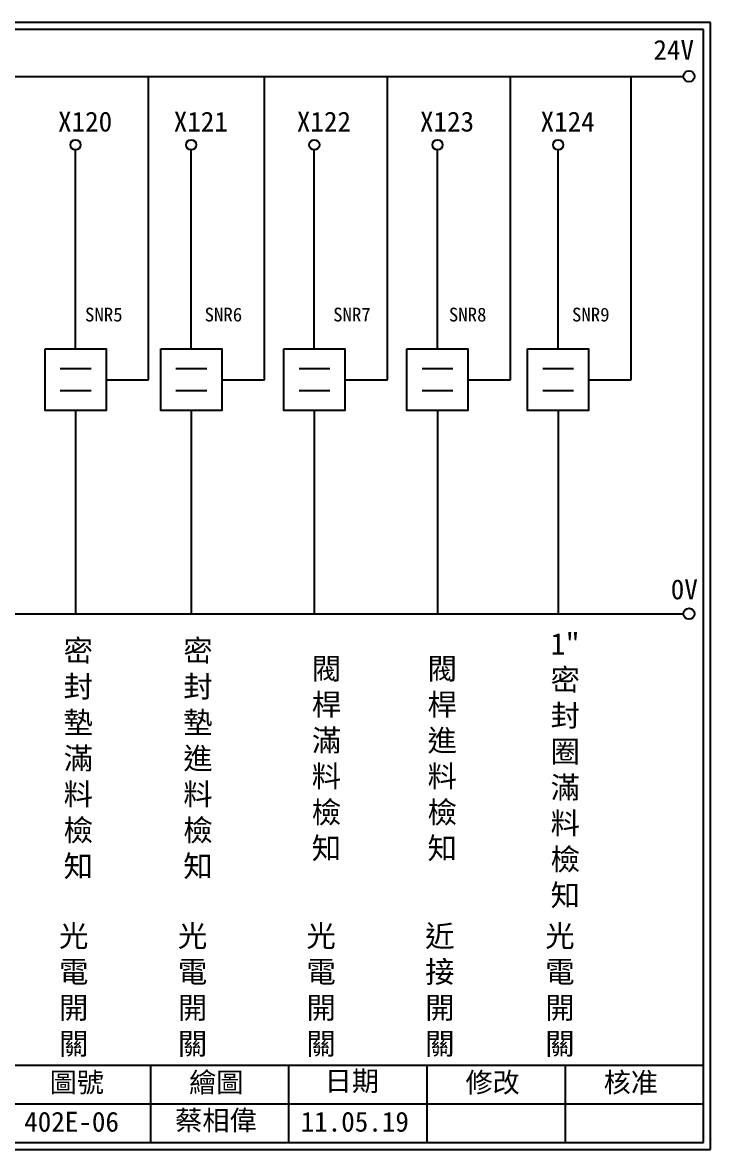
# Model space of a CAD drawing. Extents: x 325 to 612, y 3 to 207.
# Drawn here: x 487.9 to 612.3, y 3 to 207 of the extents above; entities that cross this region are included whole.
import ezdxf

# ---------------------------------------------------------------- set-up
doc = ezdxf.new("R2010")
doc.units = 0
doc.layers.get('0').update_dxf_attribs({"linetype": 'CONTINUOUS'})
doc.layers.add('圖框層', color=7, linetype='CONTINUOUS')
doc.layers.add('標尺寸層', color=3, linetype='CONTINUOUS')
doc.styles.add('CNS', font='romanc.shx', dxfattribs={"bigfont": 'chineset.shx'})
doc.styles.add('STSL', font='KAIU.TTF')

msp = doc.modelspace()

# ---------------------------------------------------------------- linework, layer by layer
for p, q in [((510.69, 142.31), (510.69, 197.22)), ((531.62, 142.31), (531.62, 197.22)), ((553.89, 142.31), (553.89, 197.22)), ((576.16, 142.31), (576.16, 197.22)), ((597.98, 142.31), (597.98, 197.22)), ((497.46, 147.89), (497.46, 183.91)), ((518.39, 147.89), (518.39, 183.91)), ((540.66, 147.89), (540.66, 183.91)), ((562.93, 147.89), (562.93, 183.91)), ((584.76, 147.89), (584.76, 183.91)), ((502.98, 142.31), (510.69, 142.31)), ((523.91, 142.31), (531.62, 142.31)), ((546.18, 142.31), (553.89, 142.31)), ((568.45, 142.31), (576.16, 142.31)), ((590.27, 142.31), (597.98, 142.31)), ((497.46, 136.73), (497.46, 99.96)), ((518.39, 136.73), (518.39, 99.96)), ((540.66, 136.73), (540.66, 99.96)), ((562.93, 136.73), (562.93, 99.96)), ((584.76, 136.73), (584.76, 99.96))]:
    msp.add_line(p, q)
for points in [[(491.95, 147.89), (502.98, 147.89), (502.98, 136.73), (491.95, 136.73)], [(512.88, 147.89), (523.91, 147.89), (523.91, 136.73), (512.88, 136.73)], [(535.15, 147.89), (546.18, 147.89), (546.18, 136.73), (535.15, 136.73)], [(557.42, 147.89), (568.45, 147.89), (568.45, 136.73), (557.42, 136.73)], [(579.24, 147.89), (590.27, 147.89), (590.27, 136.73), (579.24, 136.73)]]:
    msp.add_lwpolyline(points, close=True)
for centre in [(608.44, 197.22), (608.44, 99.96)]:
    msp.add_circle(centre, 1)
at = {"layer": '圖框層', "color": 7}
for p, q in [((612.32, 206.97), (325.32, 206.97)), ((612.32, 3), (612.32, 206.97)), ((611.07, 205.72), (326.57, 205.72)), ((611.07, 4.25), (611.07, 205.72)), ((326.57, 18.25), (611.07, 18.25)), ((511.07, 4.25), (511.07, 18.25)), ((536.07, 4.25), (536.07, 18.25)), ((561.07, 4.25), (561.07, 18.25)), ((586.07, 4.25), (586.07, 18.25)), ((461.07, 11.25), (611.07, 11.25)), ((326.57, 4.25), (611.07, 4.25)), ((325.32, 3), (612.32, 3))]:
    msp.add_line(p, q, dxfattribs=at)
at = {"layer": '標尺寸層', "color": 7}
for p, q in [((329.84, 197.22), (607.44, 197.22)), ((494.7, 144.34), (500.27, 144.34)), ((515.63, 144.34), (521.2, 144.34)), ((537.9, 144.34), (543.47, 144.34)), ((560.17, 144.34), (565.74, 144.34)), ((582, 144.34), (587.56, 144.34)), ((494.7, 140.37), (500.27, 140.37)), ((515.63, 140.37), (521.2, 140.37)), ((537.9, 140.37), (543.47, 140.37)), ((560.17, 140.37), (565.74, 140.37)), ((582, 140.37), (587.56, 140.37)), ((330.05, 99.96), (607.44, 99.96))]:
    msp.add_line(p, q, dxfattribs=at)
for centre in [(497.46, 184.83), (518.39, 184.83), (540.66, 184.83), (562.93, 184.83), (584.76, 184.83)]:
    msp.add_circle(centre, 0.92, dxfattribs=at)

# ---------------------------------------------------------------- texts
at = {"layer": '圖框層', "color": 4, "style": 'STSL'}
for s, height, p in [('24V', 3.6, (602, 200.22)), ('X120', 3.6, (494.3, 187.24)), ('X121', 3.6, (515.23, 187.24)), ('X122', 3.6, (537.5, 187.24)), ('X123', 3.6, (559.77, 187.24)), ('X124', 3.6, (581.59, 187.24)), ('SNR5', 2.5, (499.18, 152.86)), ('SNR6', 2.5, (520.81, 152.86)), ('SNR7', 2.5, (544.07, 152.86)), ('SNR8', 2.5, (565, 152.86)), ('SNR9', 2.5, (587.27, 152.86)), ('0V', 3.6, (605.14, 102.58)), ('圖號', 3.6, (492.78, 13.34)), ('繪圖', 3.6, (518.01, 13.34)), ('日期', 3.6, (542.54, 13.59)), ('修改', 3.6, (568.01, 13.34)), ('核准', 3.6, (593.01, 13.34)), ('蔡相偉', 3.6, (515.5, 6.47)), ('402E-06', 3.6, (488.18, 6.22)), ('11.05.19', 3.6, (538.18, 6.22))]:
    msp.add_text(s, height=height, dxfattribs=at).set_placement(p)
at = {"layer": '標尺寸層', "color": 7, "char_height": 3.9, "width": 4.9608, "attachment_point": 5, "style": 'CNS'}
for s, insert in [('{\\fDFKai-SB|b0|i0|c136|p65;\\H1x;1"\\H1x;\\P密封圈滿料檢知}', (586.06, 71.57)), ('{\\fDFKai-SB|b0|i0|c136|p65;密封墊滿料檢知}', (497.97, 73.58)), ('{\\fDFKai-SB|b0|i0|c136|p65;密封墊進料檢知}', (519.61, 73.58)), ('{\\fDFKai-SB|b0|i0|c136|p65;閥桿滿料檢知}', (542.86, 73.58)), ('{\\fDFKai-SB|b0|i0|c136|p65;閥桿進料檢知}', (563.8, 73.58)), ('{\\fDFKai-SB|b0|i0|c136|p65;光電開關}', (497.14, 31.68)), ('{\\fDFKai-SB|b0|i0|c136|p65;光電開關}', (518.64, 31.68)), ('{\\fDFKai-SB|b0|i0|c136|p65;光電開關}', (541.89, 31.68)), ('{\\fDFKai-SB|b0|i0|c136|p65;近接開關}', (563.37, 31.68)), ('{\\fDFKai-SB|b0|i0|c136|p65;光電開關}', (585.09, 31.68))]:
    msp.add_mtext(s, dxfattribs=dict(at, insert=insert))

doc.saveas('drawing.dxf')
